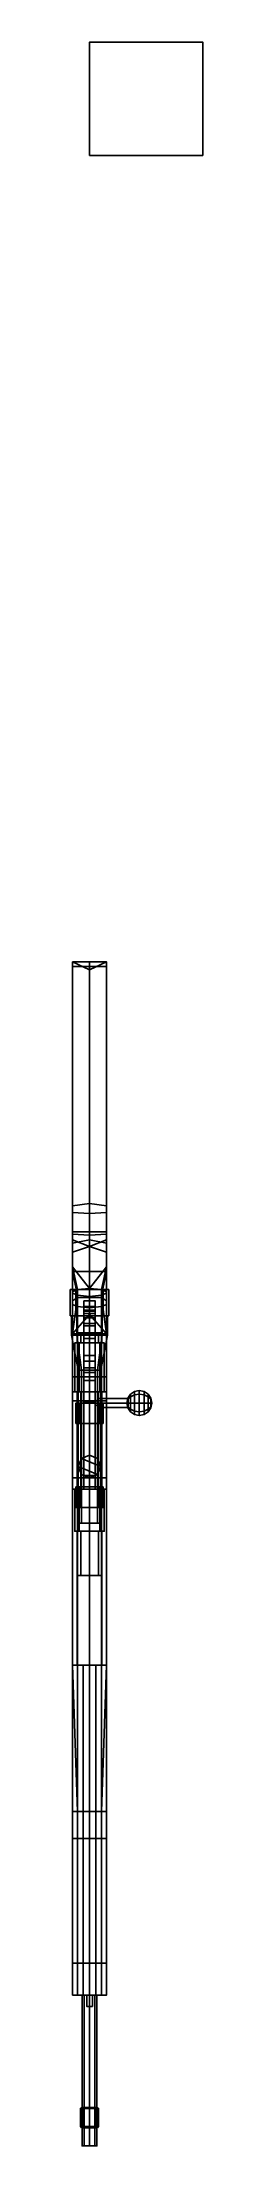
# Model space of a CAD drawing. Header units: millimetres. Extents: x -0.2 to 1, y -10.6 to 8.
import ezdxf

# ---------------------------------------------------------------- set-up
doc = ezdxf.new("R2010")
doc.units = ezdxf.units.MM
doc.layers.add('p2', color=3, linetype='Continuous')
doc.layers.add('scope', color=5, linetype='Continuous')

msp = doc.modelspace()

# ---------------------------------------------------------------- linework, layer by layer
for points in [[(1, 7.99, 4.84), (1, 7.99, 3.84), (0, 7.99, 3.84), (0, 7.99, 4.84)], [(1, 7.99, 3.84), (1, 6.99, 3.84), (0, 6.99, 3.84), (0, 7.99, 3.84)], [(0, 7.99, 3.84), (0, 6.99, 3.84), (0, 6.99, 4.84), (0, 7.99, 4.84)], [(0, 7.99, 4.84), (0, 6.99, 4.84), (1, 6.99, 4.84), (1, 7.99, 4.84)], [(1, 6.99, 4.84), (1, 6.99, 3.84), (1, 7.99, 3.84), (1, 7.99, 4.84)], [(0, 6.99, 4.84), (0, 6.99, 3.84), (1, 6.99, 3.84), (1, 6.99, 4.84)], [(-0.15, -0.16, -0.36), (-0.15, -0.12, -1.33), (-0.15, -2.27, -0.65), (-0.15, -2.33, -0.22)], [(0, -0.16, -0.31), (0, -0.12, -1.43), (-0.15, -0.12, -1.33), (-0.15, -0.16, -0.36)], [(0, -0.12, -1.43), (0, -0.19, -1.43), (0, -0.19, -1.43), (-0.15, -0.12, -1.33)], [(-0.15, -0.12, -1.33), (0, -0.19, -1.43), (0, -2.25, -0.75), (-0.15, -2.27, -0.65)], [(0, -0.16, -0.31), (-0.15, -0.16, -0.36), (-0.15, -2.33, -0.22), (0, -2.34, -0.16)], [(0.15, -0.16, -0.36), (0.15, -0.12, -1.33), (0, -0.12, -1.43), (0, -0.16, -0.31)], [(0.15, -0.12, -1.33), (0, -0.19, -1.43), (0, -0.19, -1.43), (0, -0.12, -1.43)], [(0, -0.19, -1.43), (0.15, -0.12, -1.33), (0.15, -2.27, -0.65), (0, -2.25, -0.75)], [(0.15, -0.16, -0.36), (0, -0.16, -0.31), (0, -2.34, -0.16), (0.15, -2.33, -0.22)], [(0.15, -0.12, -1.33), (0.15, -0.16, -0.36), (0.15, -2.33, -0.22), (0.15, -2.27, -0.65)], [(-0.15, -2.27, -0.65), (0, -2.25, -0.75), (0, -2.53, -0.79), (-0.15, -2.52, -0.71)], [(-0.15, -2.33, -0.22), (-0.15, -2.27, -0.65), (-0.15, -2.52, -0.71), (-0.15, -2.57, -0.6)], [(-0.15, -2.33, -0.22), (-0.15, -2.57, -0.6), (-0.15, -2.68, -0.52), (-0.15, -2.5, -0.25)], [(0, -2.34, -0.16), (-0.15, -2.33, -0.22), (-0.15, -2.5, -0.25), (0, -2.5, -0.19)], [(0, -2.25, -0.75), (0.15, -2.27, -0.65), (0.15, -2.52, -0.71), (0, -2.53, -0.79)], [(0.15, -2.33, -0.22), (0, -2.34, -0.16), (0, -2.5, -0.19), (0.15, -2.5, -0.25)], [(0.15, -2.27, -0.65), (0.15, -2.33, -0.22), (0.15, -2.57, -0.6), (0.15, -2.52, -0.71)], [(0.15, -2.57, -0.6), (0.15, -2.33, -0.22), (0.15, -2.5, -0.25), (0.15, -2.68, -0.52)], [(-0.15, -2.5, -0.25), (-0.15, -2.68, -0.52), (-0.15, -2.85, -0.44), (-0.15, -2.6, -0.23)], [(0, -2.5, -0.19), (-0.15, -2.5, -0.25), (-0.15, -2.6, -0.23), (0, -2.57, -0.18)], [(-0.15, -2.57, -0.6), (-0.15, -2.52, -0.71), (0, -2.53, -0.79), (0, -2.63, -0.68)], [(0, -2.57, -0.18), (-0.15, -2.6, -0.23), (-0.15, -2.81, -0.17), (0, -3, -0.05)], [(0.15, -2.5, -0.25), (0, -2.5, -0.19), (0, -2.57, -0.18), (0.15, -2.6, -0.23)], [(0.15, -2.52, -0.71), (0.15, -2.57, -0.6), (0, -2.63, -0.68), (0, -2.53, -0.79)], [(0.15, -2.6, -0.23), (0, -2.57, -0.18), (0, -3, -0.05), (0.15, -2.81, -0.17)], [(0.15, -2.68, -0.52), (0.15, -2.5, -0.25), (0.15, -2.6, -0.23), (0.15, -2.85, -0.44)], [(-0.15, -2.6, -0.23), (-0.15, -2.85, -0.44), (-0.15, -2.85, -0.44), (-0.15, -2.81, -0.17)], [(-0.15, -2.68, -0.52), (0, -2.63, -0.68), (0, -2.85, -0.55), (-0.15, -2.85, -0.44)], [(0, -2.63, -0.68), (0.15, -2.68, -0.52), (0.15, -2.85, -0.44), (0, -2.85, -0.55)], [(0.15, -2.85, -0.44), (0.15, -2.6, -0.23), (0.15, -2.81, -0.17), (0.15, -2.85, -0.44)], [(-0.15, -2.81, -0.17), (-0.15, -2.81, -0.17), (-0.106, -3.01, -0.094), (0, -3, -0.05)], [(-0.15, -2.81, -0.17), (-0.15, -2.85, -0.44), (-0.15, -3.04, -0.28), (-0.15, -3.03, -0.2)], [(-0.15, -2.81, -0.17), (-0.15, -2.81, -0.17), (-0.15, -3.03, -0.2), (-0.106, -3.01, -0.094)], [(-0.15, -2.85, -0.44), (-0.15, -2.85, -0.44), (-0.106, -3.06, -0.386), (-0.15, -3.04, -0.28)], [(-0.15, -2.85, -0.44), (0, -2.85, -0.55), (0, -3.07, -0.43), (-0.106, -3.06, -0.386)], [(0.15, -2.81, -0.17), (0.15, -2.81, -0.17), (0, -3, -0.05), (0.106, -3.01, -0.094)], [(0, -2.85, -0.55), (0.15, -2.85, -0.44), (0.106, -3.06, -0.386), (0, -3.07, -0.43)], [(0.15, -2.81, -0.17), (0.15, -2.81, -0.17), (0.106, -3.01, -0.094), (0.15, -3.03, -0.2)], [(0.15, -2.85, -0.44), (0.15, -2.85, -0.44), (0.15, -3.04, -0.28), (0.106, -3.06, -0.386)], [(0.15, -2.85, -0.44), (0.15, -2.81, -0.17), (0.15, -3.03, -0.2), (0.15, -3.04, -0.28)], [(-0.106, -3.01, -0.094), (-0.15, -3.03, -0.2), (-0.15, -3.11, -0.17), (-0.106, -3.08, -0.064)], [(-0.15, -3.03, -0.2), (-0.15, -3.04, -0.28), (-0.15, -3.14, -0.28), (-0.15, -3.11, -0.17)], [(-0.15, -3.04, -0.28), (-0.106, -3.06, -0.386), (-0.106, -3.16, -0.386), (-0.15, -3.14, -0.28)], [(-0.106, -3.08, -0.064), (-0.15, -3.11, -0.17), (-0.15, -3.78, -0.21), (-0.15, -3.4, 0.13)], [(0, -3.08, -0.02), (-0.106, -3.08, -0.064), (-0.15, -3.4, 0.13), (0, -3.23, 0.06)], [(-0.15, -3.14, -0.28), (-0.15, -3.78, -0.21), (-0.15, -3.78, -0.21), (-0.15, -3.11, -0.17)], [(-0.15, -3.14, -0.28), (-0.106, -3.16, -0.386), (-0.106, -3.78, -0.316), (-0.15, -3.78, -0.21)], [(0, -3, -0.05), (-0.106, -3.01, -0.094), (-0.106, -3.08, -0.064), (0, -3.08, -0.02)], [(-0.106, -3.06, -0.386), (0, -3.07, -0.43), (0, -3.17, -0.43), (-0.106, -3.16, -0.386)], [(0.106, -3.01, -0.094), (0, -3, -0.05), (0, -3.08, -0.02), (0.106, -3.08, -0.064)], [(0, -3.07, -0.43), (0.106, -3.06, -0.386), (0.106, -3.16, -0.386), (0, -3.17, -0.43)], [(0.106, -3.08, -0.064), (0, -3.08, -0.02), (0, -3.23, 0.06), (0.15, -3.4, 0.13)], [(0.15, -3.03, -0.2), (0.106, -3.01, -0.094), (0.106, -3.08, -0.064), (0.15, -3.11, -0.17)], [(0.106, -3.06, -0.386), (0.15, -3.04, -0.28), (0.15, -3.14, -0.28), (0.106, -3.16, -0.386)], [(0.15, -3.11, -0.17), (0.106, -3.08, -0.064), (0.15, -3.4, 0.13), (0.15, -3.78, -0.21)], [(0.106, -3.16, -0.386), (0.15, -3.14, -0.28), (0.15, -3.78, -0.21), (0.106, -3.78, -0.316)], [(0.15, -3.04, -0.28), (0.15, -3.03, -0.2), (0.15, -3.11, -0.17), (0.15, -3.14, -0.28)], [(0.15, -3.14, -0.28), (0.15, -3.11, -0.17), (0.15, -3.78, -0.21)], [(0, -3.23, 0.06), (-0.15, -3.4, 0.13), (0.15, -3.4, 0.13)], [(-0.106, -3.16, -0.386), (0, -3.17, -0.43), (0, -3.78, -0.36), (-0.106, -3.78, -0.316)], [(0, -3.17, -0.43), (0.106, -3.16, -0.386), (0.106, -3.78, -0.316), (0, -3.78, -0.36)], [(-0.15, -3.4, 0.13), (-0.15, -3.78, -0.21), (-0.15, -3.99, 0.07), (-0.15, -3.91, 0.13)], [(0.15, -3.4, 0.13), (-0.15, -3.4, 0.13), (-0.15, -3.91, 0.13), (0.15, -3.91, 0.13)], [(0.15, -3.78, -0.21), (0.15, -3.4, 0.13), (0.15, -3.91, 0.13), (0.15, -3.99, 0.07)], [(-0.15, -3.78, -0.21), (-0.106, -3.78, -0.316), (-0.106, -4.77, -0.256), (-0.15, -4.77, -0.15)], [(-0.15, -3.99, 0.07), (-0.15, -3.78, -0.21), (-0.15, -4.77, -0.15), (-0.15, -4.67, 0.07)], [(-0.106, -3.78, -0.316), (0, -3.78, -0.36), (0, -4.77, -0.3), (-0.106, -4.77, -0.256)], [(0, -3.78, -0.36), (0.106, -3.78, -0.316), (0.106, -4.77, -0.256), (0, -4.77, -0.3)], [(0.106, -3.78, -0.316), (0.15, -3.78, -0.21), (0.15, -4.77, -0.15), (0.106, -4.77, -0.256)], [(0.15, -3.78, -0.21), (0.15, -3.99, 0.07), (0.15, -4.67, 0.07), (0.15, -4.77, -0.15)], [(0.15, -3.91, 0.13), (-0.15, -3.91, 0.13), (-0.15, -3.99, 0.07), (0.15, -3.99, 0.07)], [(0.15, -3.99, 0.07), (-0.15, -3.99, 0.07), (-0.15, -4.67, 0.07), (0.15, -4.67, 0.07)], [(0.08, -3.97, 0.12), (0.04, -4.01, 0.16), (0.34, -4.01, 0.16), (0.34, -3.97, 0.12)], [(0.04, -4.01, 0.16), (0.08, -4.05, 0.12), (0.34, -4.05, 0.12), (0.34, -4.01, 0.16)], [(0.08, -4.01, 0.08), (0.08, -3.97, 0.12), (0.34, -3.97, 0.12), (0.34, -4.01, 0.08)], [(0.08, -4.05, 0.12), (0.08, -4.01, 0.08), (0.34, -4.01, 0.08), (0.34, -4.05, 0.12)], [(0.338, -3.98, 0.09), (0.33, -4.01, 0.12), (0.33, -4.01, 0.12), (0.338, -3.968, 0.12)], [(0.338, -3.968, 0.12), (0.33, -4.01, 0.12), (0.33, -4.01, 0.12), (0.338, -3.98, 0.15)], [(0.338, -4.01, 0.078), (0.33, -4.01, 0.12), (0.33, -4.01, 0.12), (0.338, -3.98, 0.09)], [(0.338, -3.98, 0.15), (0.33, -4.01, 0.12), (0.33, -4.01, 0.12), (0.338, -4.01, 0.162)], [(0.338, -4.01, 0.162), (0.33, -4.01, 0.12), (0.33, -4.01, 0.12), (0.338, -4.04, 0.15)], [(0.338, -4.04, 0.15), (0.33, -4.01, 0.12), (0.33, -4.01, 0.12), (0.338, -4.052, 0.12)], [(0.338, -4.052, 0.12), (0.33, -4.01, 0.12), (0.33, -4.01, 0.12), (0.338, -4.04, 0.09)], [(0.338, -4.04, 0.09), (0.33, -4.01, 0.12), (0.33, -4.01, 0.12), (0.338, -4.01, 0.078)], [(0.362, -3.955, 0.065), (0.338, -3.98, 0.09), (0.338, -3.968, 0.12), (0.362, -3.932, 0.12)], [(0.362, -3.932, 0.12), (0.338, -3.968, 0.12), (0.338, -3.98, 0.15), (0.362, -3.955, 0.175)], [(0.362, -4.01, 0.042), (0.338, -4.01, 0.078), (0.338, -3.98, 0.09), (0.362, -3.955, 0.065)], [(0.362, -3.955, 0.175), (0.338, -3.98, 0.15), (0.338, -4.01, 0.162), (0.362, -4.01, 0.198)], [(0.362, -4.01, 0.198), (0.338, -4.01, 0.162), (0.338, -4.04, 0.15), (0.362, -4.065, 0.175)], [(0.362, -4.065, 0.065), (0.338, -4.04, 0.09), (0.338, -4.01, 0.078), (0.362, -4.01, 0.042)], [(0.362, -4.065, 0.175), (0.338, -4.04, 0.15), (0.338, -4.052, 0.12), (0.362, -4.088, 0.12)], [(0.362, -4.088, 0.12), (0.338, -4.052, 0.12), (0.338, -4.04, 0.09), (0.362, -4.065, 0.065)], [(0.398, -3.938, 0.048), (0.362, -3.955, 0.065), (0.362, -3.932, 0.12), (0.398, -3.908, 0.12)], [(0.398, -3.908, 0.12), (0.362, -3.932, 0.12), (0.362, -3.955, 0.175), (0.398, -3.938, 0.192)], [(0.398, -4.01, 0.018), (0.362, -4.01, 0.042), (0.362, -3.955, 0.065), (0.398, -3.938, 0.048)], [(0.398, -3.938, 0.192), (0.362, -3.955, 0.175), (0.362, -4.01, 0.198), (0.398, -4.01, 0.222)], [(0.398, -4.01, 0.222), (0.362, -4.01, 0.198), (0.362, -4.065, 0.175), (0.398, -4.082, 0.192)], [(0.398, -4.082, 0.048), (0.362, -4.065, 0.065), (0.362, -4.01, 0.042), (0.398, -4.01, 0.018)], [(0.398, -4.082, 0.192), (0.362, -4.065, 0.175), (0.362, -4.088, 0.12), (0.398, -4.112, 0.12)], [(0.398, -4.112, 0.12), (0.362, -4.088, 0.12), (0.362, -4.065, 0.065), (0.398, -4.082, 0.048)], [(0.44, -3.932, 0.042), (0.398, -3.938, 0.048), (0.398, -3.908, 0.12), (0.44, -3.9, 0.12)], [(0.44, -3.9, 0.12), (0.398, -3.908, 0.12), (0.398, -3.938, 0.192), (0.44, -3.932, 0.198)], [(0.44, -4.01, 0.01), (0.398, -4.01, 0.018), (0.398, -3.938, 0.048), (0.44, -3.932, 0.042)], [(0.44, -3.932, 0.198), (0.398, -3.938, 0.192), (0.398, -4.01, 0.222), (0.44, -4.01, 0.23)], [(0.44, -4.01, 0.23), (0.398, -4.01, 0.222), (0.398, -4.082, 0.192), (0.44, -4.088, 0.198)], [(0.44, -4.088, 0.042), (0.398, -4.082, 0.048), (0.398, -4.01, 0.018), (0.44, -4.01, 0.01)], [(0.482, -3.938, 0.048), (0.44, -3.932, 0.042), (0.44, -3.9, 0.12), (0.482, -3.908, 0.12)], [(0.482, -3.908, 0.12), (0.44, -3.9, 0.12), (0.44, -3.932, 0.198), (0.482, -3.938, 0.192)], [(0.482, -4.01, 0.018), (0.44, -4.01, 0.01), (0.44, -3.932, 0.042), (0.482, -3.938, 0.048)], [(0.482, -3.938, 0.192), (0.44, -3.932, 0.198), (0.44, -4.01, 0.23), (0.482, -4.01, 0.222)], [(0.482, -4.01, 0.222), (0.44, -4.01, 0.23), (0.44, -4.088, 0.198), (0.482, -4.082, 0.192)], [(0.482, -4.082, 0.048), (0.44, -4.088, 0.042), (0.44, -4.01, 0.01), (0.482, -4.01, 0.018)], [(0.518, -3.955, 0.065), (0.482, -3.938, 0.048), (0.482, -3.908, 0.12), (0.518, -3.932, 0.12)], [(0.518, -3.932, 0.12), (0.482, -3.908, 0.12), (0.482, -3.938, 0.192), (0.518, -3.955, 0.175)], [(0.518, -4.01, 0.042), (0.482, -4.01, 0.018), (0.482, -3.938, 0.048), (0.518, -3.955, 0.065)], [(0.518, -3.955, 0.175), (0.482, -3.938, 0.192), (0.482, -4.01, 0.222), (0.518, -4.01, 0.198)], [(0.518, -4.01, 0.198), (0.482, -4.01, 0.222), (0.482, -4.082, 0.192), (0.518, -4.065, 0.175)], [(0.518, -4.065, 0.065), (0.482, -4.082, 0.048), (0.482, -4.01, 0.018), (0.518, -4.01, 0.042)], [(0.518, -4.065, 0.175), (0.482, -4.082, 0.192), (0.482, -4.112, 0.12), (0.518, -4.088, 0.12)], [(0.518, -4.088, 0.12), (0.482, -4.112, 0.12), (0.482, -4.082, 0.048), (0.518, -4.065, 0.065)], [(0.542, -3.98, 0.09), (0.518, -3.955, 0.065), (0.518, -3.932, 0.12), (0.542, -3.968, 0.12)], [(0.542, -3.968, 0.12), (0.518, -3.932, 0.12), (0.518, -3.955, 0.175), (0.542, -3.98, 0.15)], [(0.542, -4.01, 0.078), (0.518, -4.01, 0.042), (0.518, -3.955, 0.065), (0.542, -3.98, 0.09)], [(0.542, -3.98, 0.15), (0.518, -3.955, 0.175), (0.518, -4.01, 0.198), (0.542, -4.01, 0.162)], [(0.542, -4.01, 0.162), (0.518, -4.01, 0.198), (0.518, -4.065, 0.175), (0.542, -4.04, 0.15)], [(0.542, -4.04, 0.09), (0.518, -4.065, 0.065), (0.518, -4.01, 0.042), (0.542, -4.01, 0.078)], [(0.542, -4.04, 0.15), (0.518, -4.065, 0.175), (0.518, -4.088, 0.12), (0.542, -4.052, 0.12)], [(0.542, -4.052, 0.12), (0.518, -4.088, 0.12), (0.518, -4.065, 0.065), (0.542, -4.04, 0.09)], [(0.55, -4.01, 0.12), (0.542, -3.98, 0.09), (0.542, -3.968, 0.12), (0.55, -4.01, 0.12)], [(0.55, -4.01, 0.12), (0.542, -3.968, 0.12), (0.542, -3.98, 0.15), (0.55, -4.01, 0.12)], [(0.55, -4.01, 0.12), (0.542, -4.01, 0.078), (0.542, -3.98, 0.09), (0.55, -4.01, 0.12)], [(0.55, -4.01, 0.12), (0.542, -3.98, 0.15), (0.542, -4.01, 0.162), (0.55, -4.01, 0.12)], [(0.55, -4.01, 0.12), (0.542, -4.01, 0.162), (0.542, -4.04, 0.15), (0.55, -4.01, 0.12)], [(0.55, -4.01, 0.12), (0.542, -4.04, 0.15), (0.542, -4.052, 0.12), (0.55, -4.01, 0.12)], [(0.55, -4.01, 0.12), (0.542, -4.052, 0.12), (0.542, -4.04, 0.09), (0.55, -4.01, 0.12)], [(0.55, -4.01, 0.12), (0.542, -4.04, 0.09), (0.542, -4.01, 0.078), (0.55, -4.01, 0.12)], [(0.44, -4.088, 0.198), (0.398, -4.082, 0.192), (0.398, -4.112, 0.12), (0.44, -4.12, 0.12)], [(0.44, -4.12, 0.12), (0.398, -4.112, 0.12), (0.398, -4.082, 0.048), (0.44, -4.088, 0.042)], [(0.482, -4.082, 0.192), (0.44, -4.088, 0.198), (0.44, -4.12, 0.12), (0.482, -4.112, 0.12)], [(0.482, -4.112, 0.12), (0.44, -4.12, 0.12), (0.44, -4.088, 0.042), (0.482, -4.082, 0.048)], [(-0.15, -4.67, 0.07), (-0.15, -4.77, -0.15), (-0.15, -4.77, 0.106)], [(0.15, -4.67, 0.07), (-0.15, -4.67, 0.07), (-0.15, -4.77, 0.106), (0.15, -4.77, 0.106)], [(-0.15, -4.77, 0.106), (-0.15, -4.77, -0.15), (-0.15, -6.32, -0.15), (-0.15, -6.32, 0.106)], [(-0.15, -4.77, -0.15), (-0.106, -4.77, -0.256), (-0.106, -6.32, -0.256), (-0.15, -6.32, -0.15)], [(0.15, -4.77, 0.106), (-0.15, -4.77, 0.106), (-0.15, -6.32, 0.106), (0.15, -6.32, 0.106)], [(-0.106, -4.77, -0.256), (0, -4.77, -0.3), (0, -6.32, -0.3), (-0.106, -6.32, -0.256)], [(0, -4.77, -0.3), (0.106, -4.77, -0.256), (0.106, -6.32, -0.256), (0, -6.32, -0.3)], [(0.106, -4.77, -0.256), (0.15, -4.77, -0.15), (0.15, -6.32, -0.15), (0.106, -6.32, -0.256)], [(0.15, -4.77, -0.15), (0.15, -4.67, 0.07), (0.15, -4.77, 0.106), (0.15, -4.77, -0.15)], [(0.15, -4.77, -0.15), (0.15, -4.77, 0.106), (0.15, -6.32, 0.106), (0.15, -6.32, -0.15)], [(-0.15, -6.32, 0.106), (-0.15, -6.32, -0.15), (-0.15, -7.61, -0.11), (-0.106, -7.61, 0.066)], [(-0.15, -6.32, -0.15), (-0.106, -6.32, -0.256), (-0.106, -7.61, -0.216), (-0.15, -7.61, -0.11)], [(-0.057, -6.32, 0.177), (-0.15, -6.32, 0.106), (-0.106, -7.61, 0.066), (-0.057, -7.61, 0.137)], [(-0.11, -6.32, 0.106), (-0.15, -6.32, 0.106), (-0.11, -6.32, 0.136)], [(-0.106, -6.32, -0.256), (0, -6.32, -0.3), (0, -7.61, -0.26), (-0.106, -7.61, -0.216)], [(0, -6.32, 0.2), (-0.057, -6.32, 0.177), (-0.057, -7.61, 0.137), (0, -7.61, 0.16)], [(0, -6.32, -0.3), (0.106, -6.32, -0.256), (0.106, -7.61, -0.216), (0, -7.61, -0.26)], [(0.057, -6.32, 0.177), (0, -6.32, 0.2), (0, -7.61, 0.16), (0.057, -7.61, 0.137)], [(0.15, -6.32, 0.106), (0.057, -6.32, 0.177), (0.057, -7.61, 0.137), (0.106, -7.61, 0.066)], [(0.15, -6.32, -0.15), (0.15, -6.32, 0.106), (0.106, -7.61, 0.066), (0.15, -7.61, -0.11)], [(0.106, -6.32, -0.256), (0.15, -6.32, -0.15), (0.15, -7.61, -0.11), (0.106, -7.61, -0.216)], [(0.15, -6.32, 0.106), (0.11, -6.32, 0.106), (0.11, -6.32, 0.136)], [(-0.106, -7.61, 0.026), (-0.15, -7.61, -0.11), (-0.15, -7.85, -0.08), (-0.106, -7.85, 0.026)], [(-0.15, -7.61, -0.11), (-0.106, -7.61, -0.186), (-0.106, -7.85, -0.186), (-0.15, -7.85, -0.08)], [(-0.106, -7.61, 0.066), (-0.15, -7.61, -0.11), (-0.15, -7.61, -0.11), (-0.106, -7.61, 0.026)], [(-0.15, -7.61, -0.11), (-0.106, -7.61, -0.216), (-0.106, -7.61, -0.186), (-0.15, -7.61, -0.11)], [(-0.106, -7.61, -0.186), (0, -7.61, -0.23), (0, -7.85, -0.23), (-0.106, -7.85, -0.186)], [(-0.057, -7.61, 0.097), (-0.106, -7.61, 0.026), (-0.106, -7.85, 0.026), (-0.057, -7.85, 0.097)], [(-0.057, -7.61, 0.137), (-0.106, -7.61, 0.066), (-0.106, -7.61, 0.026), (-0.057, -7.61, 0.097)], [(-0.106, -7.61, -0.216), (0, -7.61, -0.26), (0, -7.61, -0.23), (-0.106, -7.61, -0.186)], [(0, -7.61, 0.12), (-0.057, -7.61, 0.097), (-0.057, -7.85, 0.097), (0, -7.85, 0.12)], [(0, -7.61, 0.16), (-0.057, -7.61, 0.137), (-0.057, -7.61, 0.097), (0, -7.61, 0.12)], [(0, -7.61, -0.23), (0.106, -7.61, -0.186), (0.106, -7.85, -0.186), (0, -7.85, -0.23)], [(0.057, -7.61, 0.097), (0, -7.61, 0.12), (0, -7.85, 0.12), (0.057, -7.85, 0.097)], [(0.057, -7.61, 0.137), (0, -7.61, 0.16), (0, -7.61, 0.12), (0.057, -7.61, 0.097)], [(0, -7.61, -0.26), (0.106, -7.61, -0.216), (0.106, -7.61, -0.186), (0, -7.61, -0.23)], [(0.106, -7.61, 0.026), (0.057, -7.61, 0.097), (0.057, -7.85, 0.097), (0.106, -7.85, 0.026)], [(0.106, -7.61, 0.066), (0.057, -7.61, 0.137), (0.057, -7.61, 0.097), (0.106, -7.61, 0.026)], [(0.15, -7.61, -0.11), (0.106, -7.61, 0.026), (0.106, -7.85, 0.026), (0.15, -7.85, -0.08)], [(0.106, -7.61, -0.186), (0.15, -7.61, -0.11), (0.15, -7.85, -0.08), (0.106, -7.85, -0.186)], [(0.15, -7.61, -0.11), (0.106, -7.61, 0.066), (0.106, -7.61, 0.026), (0.15, -7.61, -0.11)], [(0.106, -7.61, -0.216), (0.15, -7.61, -0.11), (0.15, -7.61, -0.11), (0.106, -7.61, -0.186)], [(-0.106, -7.85, 0.026), (-0.15, -7.85, -0.08), (-0.15, -8.95, -0.08), (-0.106, -8.95, 0.026)], [(-0.15, -7.85, -0.08), (-0.106, -7.85, -0.186), (-0.106, -8.95, -0.186), (-0.15, -8.95, -0.08)], [(-0.106, -7.85, -0.186), (0, -7.85, -0.23), (0, -8.95, -0.23), (-0.106, -8.95, -0.186)], [(-0.057, -7.85, 0.097), (-0.106, -7.85, 0.026), (-0.106, -8.95, 0.026), (-0.057, -8.95, 0.097)], [(0, -7.85, 0.12), (-0.057, -7.85, 0.097), (-0.057, -8.95, 0.097), (0, -8.95, 0.12)], [(0, -7.85, -0.23), (0.106, -7.85, -0.186), (0.106, -8.95, -0.186), (0, -8.95, -0.23)], [(0.057, -7.85, 0.097), (0, -7.85, 0.12), (0, -8.95, 0.12), (0.057, -8.95, 0.097)], [(0.106, -7.85, 0.026), (0.057, -7.85, 0.097), (0.057, -8.95, 0.097), (0.106, -8.95, 0.026)], [(0.15, -7.85, -0.08), (0.106, -7.85, 0.026), (0.106, -8.95, 0.026), (0.15, -8.95, -0.08)], [(0.106, -7.85, -0.186), (0.15, -7.85, -0.08), (0.15, -8.95, -0.08), (0.106, -8.95, -0.186)], [(-0.106, -8.95, 0.026), (-0.15, -8.95, -0.08), (-0.15, -9.23, -0.08), (-0.106, -9.23, 0.026)], [(-0.15, -8.95, -0.08), (-0.106, -8.95, -0.186), (-0.106, -9.23, -0.186), (-0.15, -9.23, -0.08)], [(-0.057, -8.95, 0.097), (-0.106, -8.95, 0.026), (-0.106, -9.23, 0.026), (-0.057, -9.23, 0.097)], [(-0.106, -8.95, -0.186), (0, -8.95, -0.23), (0, -9.23, -0.23), (-0.106, -9.23, -0.186)], [(0, -8.95, 0.12), (-0.057, -8.95, 0.097), (-0.057, -9.23, 0.097), (0, -9.23, 0.12)], [(0.057, -8.95, 0.097), (0, -8.95, 0.12), (0, -9.23, 0.12), (0.057, -9.23, 0.097)], [(0, -8.95, -0.23), (0.106, -8.95, -0.186), (0.106, -9.23, -0.186), (0, -9.23, -0.23)], [(0.106, -8.95, 0.026), (0.057, -8.95, 0.097), (0.057, -9.23, 0.097), (0.106, -9.23, 0.026)], [(0.15, -8.95, -0.08), (0.106, -8.95, 0.026), (0.106, -9.23, 0.026), (0.15, -9.23, -0.08)], [(0.106, -8.95, -0.186), (0.15, -8.95, -0.08), (0.15, -9.23, -0.08), (0.106, -9.23, -0.186)], [(-0.106, -9.23, 0.026), (-0.15, -9.23, -0.08), (-0.065, -9.23), (-0.046, -9.23, 0.046)], [(-0.15, -9.23, -0.08), (-0.106, -9.23, -0.186), (-0.046, -9.23, -0.046), (-0.065, -9.23)], [(-0.057, -9.23, 0.097), (-0.106, -9.23, 0.026), (-0.046, -9.23, 0.046)], [(-0.106, -9.23, -0.186), (0, -9.23, -0.23), (0, -9.23, -0.065), (-0.046, -9.23, -0.046)], [(-0.046, -9.23, 0.046), (-0.065, -9.23), (-0.065, -10.56), (-0.046, -10.56, 0.046)], [(-0.065, -9.23), (-0.046, -9.23, -0.046), (-0.046, -10.56, -0.046), (-0.065, -10.56)], [(0, -9.23, 0.12), (-0.057, -9.23, 0.097), (-0.046, -9.23, 0.046), (0, -9.23, 0.065)], [(0, -9.23, 0.065), (-0.046, -9.23, 0.046), (-0.046, -10.56, 0.046), (0, -10.56, 0.065)], [(-0.046, -9.23, -0.046), (0, -9.23, -0.065), (0, -10.56, -0.065), (-0.046, -10.56, -0.046)], [(0, -9.23, -0.165), (-0.025, -9.23, -0.19), (-0.025, -9.33, -0.19), (0, -9.33, -0.165)], [(-0.025, -9.23, -0.19), (0, -9.23, -0.215), (0, -9.33, -0.215), (-0.025, -9.33, -0.19)], [(0.046, -9.23, 0.046), (0, -9.23, 0.065), (0, -10.56, 0.065), (0.046, -10.56, 0.046)], [(0, -9.23, -0.065), (0.046, -9.23, -0.046), (0.046, -10.56, -0.046), (0, -10.56, -0.065)], [(0.057, -9.23, 0.097), (0, -9.23, 0.12), (0, -9.23, 0.065), (0.046, -9.23, 0.046)], [(0, -9.23, -0.23), (0.106, -9.23, -0.186), (0.046, -9.23, -0.046), (0, -9.23, -0.065)], [(0.025, -9.23, -0.19), (0, -9.23, -0.165), (0, -9.33, -0.165), (0.025, -9.33, -0.19)], [(0, -9.23, -0.215), (0.025, -9.23, -0.19), (0.025, -9.33, -0.19), (0, -9.33, -0.215)], [(0.065, -9.23), (0.046, -9.23, 0.046), (0.046, -10.56, 0.046), (0.065, -10.56)], [(0.046, -9.23, -0.046), (0.065, -9.23), (0.065, -10.56), (0.046, -10.56, -0.046)], [(0.106, -9.23, 0.026), (0.057, -9.23, 0.097), (0.046, -9.23, 0.046)], [(0.15, -9.23, -0.08), (0.106, -9.23, 0.026), (0.046, -9.23, 0.046), (0.065, -9.23)], [(0.106, -9.23, -0.186), (0.15, -9.23, -0.08), (0.065, -9.23), (0.046, -9.23, -0.046)], [(0, -9.33, -0.165), (-0.025, -9.33, -0.19), (0, -9.33, -0.215), (0.025, -9.33, -0.19)], [(-0.057, -10.23, 0.113), (-0.08, -10.23, 0.17), (-0.07, -10.22, 0.17), (-0.049, -10.22, 0.121)], [(-0.08, -10.23, 0.17), (-0.057, -10.23, 0.227), (-0.049, -10.22, 0.219), (-0.07, -10.22, 0.17)], [(-0.057, -10.23, 0.227), (-0.08, -10.23, 0.17), (-0.08, -10.39, 0.17), (-0.057, -10.39, 0.227)], [(-0.08, -10.23, 0.17), (-0.057, -10.23, 0.113), (-0.057, -10.39, 0.113), (-0.08, -10.39, 0.17)], [(0, -10.23, 0.09), (-0.057, -10.23, 0.113), (-0.049, -10.22, 0.121), (0, -10.22, 0.1)], [(-0.057, -10.23, 0.227), (0, -10.23, 0.25), (0, -10.22, 0.24), (-0.049, -10.22, 0.219)], [(0, -10.23, 0.25), (-0.057, -10.23, 0.227), (-0.057, -10.39, 0.227), (0, -10.39, 0.25)], [(-0.057, -10.23, 0.113), (0, -10.23, 0.09), (0, -10.39, 0.09), (-0.057, -10.39, 0.113)], [(0.057, -10.23, 0.113), (0, -10.23, 0.09), (0, -10.22, 0.1), (0.049, -10.22, 0.121)], [(0, -10.23, 0.25), (0.057, -10.23, 0.227), (0.049, -10.22, 0.219), (0, -10.22, 0.24)], [(0.057, -10.23, 0.227), (0, -10.23, 0.25), (0, -10.39, 0.25), (0.057, -10.39, 0.227)], [(0, -10.23, 0.09), (0.057, -10.23, 0.113), (0.057, -10.39, 0.113), (0, -10.39, 0.09)], [(0.08, -10.23, 0.17), (0.057, -10.23, 0.113), (0.049, -10.22, 0.121), (0.07, -10.22, 0.17)], [(0.057, -10.23, 0.227), (0.08, -10.23, 0.17), (0.07, -10.22, 0.17), (0.049, -10.22, 0.219)], [(0.08, -10.23, 0.17), (0.057, -10.23, 0.227), (0.057, -10.39, 0.227), (0.08, -10.39, 0.17)], [(0.057, -10.23, 0.113), (0.08, -10.23, 0.17), (0.08, -10.39, 0.17), (0.057, -10.39, 0.113)], [(-0.057, -10.39, 0.227), (-0.08, -10.39, 0.17), (-0.07, -10.4, 0.17), (-0.049, -10.4, 0.219)], [(-0.08, -10.39, 0.17), (-0.057, -10.39, 0.113), (-0.049, -10.4, 0.121), (-0.07, -10.4, 0.17)], [(0, -10.56, 0.065), (-0.046, -10.56, 0.046), (-0.065, -10.56), (0.046, -10.56, 0.046)], [(0.046, -10.56, 0.046), (-0.065, -10.56), (-0.046, -10.56, -0.046), (0.065, -10.56)], [(0, -10.39, 0.25), (-0.057, -10.39, 0.227), (-0.049, -10.4, 0.219), (0, -10.4, 0.24)], [(-0.057, -10.39, 0.113), (0, -10.39, 0.09), (0, -10.4, 0.1), (-0.049, -10.4, 0.121)], [(0.065, -10.56), (-0.046, -10.56, -0.046), (0, -10.56, -0.065), (0.046, -10.56, -0.046)], [(0.057, -10.39, 0.227), (0, -10.39, 0.25), (0, -10.4, 0.24), (0.049, -10.4, 0.219)], [(0, -10.39, 0.09), (0.057, -10.39, 0.113), (0.049, -10.4, 0.121), (0, -10.4, 0.1)], [(0.08, -10.39, 0.17), (0.057, -10.39, 0.227), (0.049, -10.4, 0.219), (0.07, -10.4, 0.17)], [(0.057, -10.39, 0.113), (0.08, -10.39, 0.17), (0.07, -10.4, 0.17), (0.049, -10.4, 0.121)]]:
    msp.add_3dface(points)
at = {"layer": 'p2'}
for points in [[(-0.05, -3.19, -0.39), (-0.05, -3.11, -0.39), (-0.05, -3.16, -0.55), (-0.05, -3.19, -0.55)], [(-0.05, -3.16, -0.55), (-0.05, -3.11, -0.39), (0.05, -3.11, -0.39), (0.05, -3.16, -0.55)], [(0.05, -3.16, -0.55), (0.05, -3.11, -0.39), (0.05, -3.19, -0.39), (0.05, -3.19, -0.55)], [(-0.05, -3.19, -0.61), (-0.05, -3.16, -0.61), (-0.05, -3.2, -0.66), (-0.05, -3.22, -0.64)], [(-0.05, -3.2, -0.66), (-0.05, -3.16, -0.61), (0.05, -3.16, -0.61), (0.05, -3.2, -0.66)], [(-0.05, -3.16, -0.61), (-0.05, -3.16, -0.55), (0.05, -3.16, -0.55), (0.05, -3.16, -0.61)], [(-0.05, -3.19, -0.55), (-0.05, -3.16, -0.55), (-0.05, -3.16, -0.61), (-0.05, -3.19, -0.61)], [(0.05, -3.22, -0.64), (0.05, -3.19, -0.61), (-0.05, -3.19, -0.61), (-0.05, -3.22, -0.64)], [(0.05, -3.19, -0.61), (0.05, -3.19, -0.55), (-0.05, -3.19, -0.55), (-0.05, -3.19, -0.61)], [(-0.05, -3.32, -0.37), (-0.05, -3.19, -0.39), (-0.05, -3.19, -0.55), (-0.05, -3.26, -0.48)], [(-0.05, -3.26, -0.48), (-0.05, -3.19, -0.55), (0.05, -3.19, -0.55), (0.05, -3.26, -0.48)], [(-0.05, -3.31, -0.74), (-0.05, -3.2, -0.66), (0.05, -3.2, -0.66), (0.05, -3.31, -0.74)], [(-0.05, -3.22, -0.64), (-0.05, -3.2, -0.66), (-0.05, -3.31, -0.74), (-0.05, -3.33, -0.7)], [(0.05, -3.33, -0.7), (0.05, -3.22, -0.64), (-0.05, -3.22, -0.64), (-0.05, -3.33, -0.7)], [(-0.05, -3.78, -0.32), (-0.05, -3.32, -0.37), (-0.05, -3.26, -0.48), (-0.05, -3.59, -0.4)], [(-0.05, -3.59, -0.4), (-0.05, -3.26, -0.48), (0.05, -3.26, -0.48), (0.05, -3.59, -0.4)], [(-0.05, -3.44, -0.74), (-0.05, -3.31, -0.74), (0.05, -3.31, -0.74), (0.05, -3.44, -0.74)], [(-0.05, -3.33, -0.7), (-0.05, -3.31, -0.74), (-0.05, -3.44, -0.74), (-0.05, -3.44, -0.7)], [(0.05, -3.44, -0.7), (0.05, -3.33, -0.7), (-0.05, -3.33, -0.7), (-0.05, -3.44, -0.7)], [(0.05, -3.2, -0.66), (0.05, -3.16, -0.61), (0.05, -3.19, -0.61), (0.05, -3.22, -0.64)], [(0.05, -3.16, -0.61), (0.05, -3.16, -0.55), (0.05, -3.19, -0.55), (0.05, -3.19, -0.61)], [(0.05, -3.19, -0.55), (0.05, -3.19, -0.39), (0.05, -3.32, -0.37), (0.05, -3.26, -0.48)], [(0.05, -3.31, -0.74), (0.05, -3.2, -0.66), (0.05, -3.22, -0.64), (0.05, -3.33, -0.7)], [(0.05, -3.26, -0.48), (0.05, -3.32, -0.37), (0.05, -3.78, -0.32), (0.05, -3.59, -0.4)], [(0.05, -3.44, -0.74), (0.05, -3.31, -0.74), (0.05, -3.33, -0.7), (0.05, -3.44, -0.7)], [(-0.092, -3.48, 0.162), (-0.13, -3.48, 0.07), (-0.13, -3.91, 0.07), (-0.092, -3.91, 0.162)], [(-0.078, -3.48, 0.148), (-0.11, -3.48, 0.07), (-0.13, -3.48, 0.07), (-0.092, -3.48, 0.162)], [(-0.078, -3.39, 0.148), (-0.11, -3.39, 0.07), (-0.11, -3.48, 0.07), (-0.078, -3.48, 0.148)], [(0.078, -3.39, 0.148), (0.11, -3.39, 0.07), (-0.11, -3.39, 0.07), (-0.078, -3.39, 0.148)], [(0, -3.48, 0.2), (-0.092, -3.48, 0.162), (-0.092, -3.91, 0.162), (0, -3.91, 0.2)], [(0, -3.48, 0.18), (-0.078, -3.48, 0.148), (-0.092, -3.48, 0.162), (0, -3.48, 0.2)], [(0, -3.39, 0.18), (-0.078, -3.39, 0.148), (-0.078, -3.48, 0.148), (0, -3.48, 0.18)], [(0, -3.39, 0.18), (0.078, -3.39, 0.148), (-0.078, -3.39, 0.148), (0, -3.39, 0.18)], [(0.05, -3.59, -0.66), (0.05, -3.44, -0.7), (-0.05, -3.44, -0.7), (-0.05, -3.59, -0.66)], [(-0.05, -3.44, -0.7), (-0.05, -3.44, -0.74), (-0.05, -3.59, -0.7), (-0.05, -3.59, -0.66)], [(-0.05, -3.59, -0.7), (-0.05, -3.44, -0.74), (0.05, -3.44, -0.74), (0.05, -3.59, -0.7)], [(0.078, -3.39, 0.148), (0, -3.39, 0.18), (0, -3.48, 0.18), (0.078, -3.48, 0.148)], [(0.092, -3.48, 0.162), (0, -3.48, 0.2), (0, -3.91, 0.2), (0.092, -3.91, 0.162)], [(0.078, -3.48, 0.148), (0, -3.48, 0.18), (0, -3.48, 0.2), (0.092, -3.48, 0.162)], [(0.05, -3.59, -0.7), (0.05, -3.44, -0.74), (0.05, -3.44, -0.7), (0.05, -3.59, -0.66)], [(0.11, -3.39, 0.07), (0.078, -3.39, 0.148), (0.078, -3.48, 0.148), (0.11, -3.48, 0.07)], [(0.11, -3.48, 0.07), (0.078, -3.48, 0.148), (0.092, -3.48, 0.162), (0.13, -3.48, 0.07)], [(0.13, -3.48, 0.07), (0.092, -3.48, 0.162), (0.092, -3.91, 0.162), (0.13, -3.91, 0.07)], [(-0.05, -3.59, -0.66), (-0.05, -3.59, -0.7), (-0.05, -3.74, -0.6), (-0.05, -3.64, -0.6)], [(-0.05, -3.74, -0.6), (-0.05, -3.59, -0.7), (0.05, -3.59, -0.7), (0.05, -3.74, -0.6)], [(0.05, -3.64, -0.6), (0.05, -3.59, -0.66), (-0.05, -3.59, -0.66), (-0.05, -3.64, -0.6)], [(-0.05, -3.59, -0.4), (-0.05, -3.7, -0.49), (-0.05, -3.78, -0.32)], [(0.05, -3.59, -0.4), (0.05, -3.7, -0.49), (-0.05, -3.7, -0.49), (-0.05, -3.59, -0.4)], [(-0.05, -3.64, -0.6), (-0.05, -3.81, -0.6), (-0.05, -3.7, -0.49)], [(0.05, -3.7, -0.49), (0.05, -3.64, -0.6), (-0.05, -3.64, -0.6), (-0.05, -3.7, -0.49)], [(-0.05, -3.7, -0.49), (-0.05, -3.81, -0.6), (-0.05, -3.78, -0.32)], [(0.05, -3.74, -0.6), (0.05, -3.59, -0.7), (0.05, -3.59, -0.66), (0.05, -3.64, -0.6)], [(0.05, -3.78, -0.32), (0.05, -3.7, -0.49), (0.05, -3.59, -0.4), (0.05, -3.78, -0.32)], [(0.05, -3.7, -0.49), (0.05, -3.81, -0.6), (0.05, -3.64, -0.6), (0.05, -3.7, -0.49)], [(0.05, -3.78, -0.32), (0.05, -3.81, -0.6), (0.05, -3.7, -0.49), (0.05, -3.78, -0.32)], [(0.05, -3.74, -0.6), (0.05, -3.81, -0.6), (-0.05, -3.81, -0.6), (-0.05, -3.74, -0.6)], [(-0.05, -3.81, -0.6), (-0.05, -4, -0.64), (-0.05, -4.1, -0.3), (-0.05, -3.78, -0.32)], [(0.05, -3.81, -0.6), (0.05, -4, -0.64), (-0.05, -4, -0.64), (-0.05, -3.81, -0.6)], [(0.05, -4.1, -0.3), (0.05, -4, -0.64), (0.05, -3.81, -0.6), (0.05, -3.78, -0.32)], [(-0.11, -3.91, 0.07), (-0.078, -3.91, 0.148), (-0.092, -3.91, 0.162), (-0.13, -3.91, 0.07)], [(-0.078, -3.91, 0.148), (-0.11, -3.91, 0.07), (-0.11, -4.77, 0.07), (-0.078, -4.77, 0.148)], [(-0.078, -3.91, 0.148), (0, -3.91, 0.18), (0, -3.91, 0.2), (-0.092, -3.91, 0.162)], [(0, -3.91, 0.18), (-0.078, -3.91, 0.148), (-0.078, -4.77, 0.148), (0, -4.77, 0.18)], [(-0.05, -4, -0.64), (-0.05, -4.65, -0.58), (-0.05, -4.77, -0.26), (-0.05, -4.1, -0.3)], [(0.05, -4, -0.64), (0.05, -4.65, -0.58), (-0.05, -4.65, -0.58), (-0.05, -4, -0.64)], [(0.078, -3.91, 0.148), (0, -3.91, 0.18), (0, -4.77, 0.18), (0.078, -4.77, 0.148)], [(0, -3.91, 0.18), (0.078, -3.91, 0.148), (0.092, -3.91, 0.162), (0, -3.91, 0.2)], [(0.05, -4.77, -0.26), (0.05, -4.65, -0.58), (0.05, -4, -0.64), (0.05, -4.1, -0.3)], [(0.11, -3.91, 0.07), (0.078, -3.91, 0.148), (0.078, -4.77, 0.148), (0.11, -4.77, 0.07)], [(0.078, -3.91, 0.148), (0.11, -3.91, 0.07), (0.13, -3.91, 0.07), (0.092, -3.91, 0.162)], [(-0.092, -4.77, 0.162), (-0.13, -4.77, 0.07), (-0.13, -5.14, 0.07), (-0.092, -5.14, 0.162)], [(-0.078, -4.77, 0.148), (-0.11, -4.77, 0.07), (-0.13, -4.77, 0.07), (-0.092, -4.77, 0.162)], [(0, -4.77, 0.2), (-0.092, -4.77, 0.162), (-0.092, -5.14, 0.162), (0, -5.14, 0.2)], [(0, -4.77, 0.18), (-0.078, -4.77, 0.148), (-0.092, -4.77, 0.162), (0, -4.77, 0.2)], [(-0.05, -4.77, -0.26), (-0.05, -4.65, -0.58), (0.05, -4.65, -0.58), (0.05, -4.77, -0.26)], [(0.092, -4.77, 0.162), (0, -4.77, 0.2), (0, -5.14, 0.2), (0.092, -5.14, 0.162)], [(0.078, -4.77, 0.148), (0, -4.77, 0.18), (0, -4.77, 0.2), (0.092, -4.77, 0.162)], [(0.11, -4.77, 0.07), (0.078, -4.77, 0.148), (0.092, -4.77, 0.162), (0.13, -4.77, 0.07)], [(0.13, -4.77, 0.07), (0.092, -4.77, 0.162), (0.092, -5.14, 0.162), (0.13, -5.14, 0.07)], [(-0.11, -5.14, 0.07), (-0.078, -5.14, 0.148), (-0.092, -5.14, 0.162), (-0.13, -5.14, 0.07)], [(-0.078, -5.14, 0.148), (-0.11, -5.14, 0.07), (-0.11, -5.53, 0.07), (-0.078, -5.53, 0.148)], [(-0.078, -5.14, 0.148), (0, -5.14, 0.18), (0, -5.14, 0.2), (-0.092, -5.14, 0.162)], [(0, -5.14, 0.18), (-0.078, -5.14, 0.148), (-0.078, -5.53, 0.148), (0, -5.53, 0.18)], [(0.078, -5.14, 0.148), (0, -5.14, 0.18), (0, -5.53, 0.18), (0.078, -5.53, 0.148)], [(0, -5.14, 0.18), (0.078, -5.14, 0.148), (0.092, -5.14, 0.162), (0, -5.14, 0.2)], [(0.11, -5.14, 0.07), (0.078, -5.14, 0.148), (0.078, -5.53, 0.148), (0.11, -5.53, 0.07)], [(0.078, -5.14, 0.148), (0.11, -5.14, 0.07), (0.13, -5.14, 0.07), (0.092, -5.14, 0.162)], [(-0.11, -5.53, 0.106), (-0.11, -6.32, 0.106), (-0.11, -6.32, 0.22), (-0.11, -5.53, 0.22)], [(-0.11, -5.53, 0.22), (-0.11, -6.32, 0.22), (0.11, -6.32, 0.22), (0.11, -5.53, 0.22)], [(0.11, -5.53, 0.22), (0, -5.53, 0.18), (-0.11, -5.53, 0.22), (0.11, -5.53, 0.22)], [(0, -5.53, 0.18), (-0.078, -5.53, 0.148), (-0.11, -5.53, 0.22), (0, -5.53, 0.18)], [(-0.078, -5.53, 0.148), (-0.11, -5.53, 0.106), (-0.11, -5.53, 0.22), (-0.078, -5.53, 0.148)], [(-0.078, -5.53, 0.148), (-0.11, -5.53, 0.07), (-0.11, -5.53, 0.106), (-0.078, -5.53, 0.148)], [(0.11, -5.53, 0.22), (0.078, -5.53, 0.148), (0, -5.53, 0.18), (0.11, -5.53, 0.22)], [(0.11, -5.53, 0.22), (0.11, -5.53, 0.106), (0.078, -5.53, 0.148), (0.11, -5.53, 0.22)], [(0.078, -5.53, 0.148), (0.11, -5.53, 0.106), (0.11, -5.53, 0.07), (0.078, -5.53, 0.148)], [(0.11, -6.32, 0.22), (0.11, -6.32, 0.106), (0.11, -5.53, 0.106), (0.11, -5.53, 0.22)], [(-0.11, -6.32, 0.22), (0, -6.32, 0.2), (0, -6.32, 0.2), (0.11, -6.32, 0.22)], [(-0.11, -6.32, 0.22), (-0.057, -6.32, 0.177), (-0.057, -6.32, 0.177), (0, -6.32, 0.2)], [(-0.11, -6.32, 0.22), (-0.11, -6.32, 0.136), (-0.11, -6.32, 0.136), (-0.057, -6.32, 0.177)], [(0, -6.32, 0.2), (0.057, -6.32, 0.177), (0.057, -6.32, 0.177), (0.11, -6.32, 0.22)], [(0.057, -6.32, 0.177), (0.11, -6.32, 0.136), (0.11, -6.32, 0.136), (0.11, -6.32, 0.22)]]:
    msp.add_3dface(points, dxfattribs=at)
at = {"layer": 'scope'}
for points in [[(-0.12, -3.01, 0.69), (-0.17, -3.01, 0.57), (-0.17, -3.24, 0.57), (-0.12, -3.24, 0.69)], [(-0.17, -3.01, 0.57), (-0.12, -3.01, 0.45), (-0.12, -3.24, 0.45), (-0.17, -3.24, 0.57)], [(0.12, -3.01, 0.69), (-0.17, -3.01, 0.57), (-0.12, -3.01, 0.69), (0, -3.01, 0.74)], [(0.17, -3.01, 0.57), (-0.12, -3.01, 0.45), (-0.17, -3.01, 0.57), (0.12, -3.01, 0.69)], [(0, -3.01, 0.74), (-0.12, -3.01, 0.69), (-0.12, -3.24, 0.69), (0, -3.24, 0.74)], [(-0.12, -3.01, 0.45), (0, -3.01, 0.4), (0, -3.24, 0.4), (-0.12, -3.24, 0.45)], [(0.12, -3.01, 0.45), (0, -3.01, 0.4), (-0.12, -3.01, 0.45), (0.17, -3.01, 0.57)], [(0.12, -3.01, 0.69), (0, -3.01, 0.74), (0, -3.24, 0.74), (0.12, -3.24, 0.69)], [(0, -3.01, 0.4), (0.12, -3.01, 0.45), (0.12, -3.24, 0.45), (0, -3.24, 0.4)], [(0.17, -3.01, 0.57), (0.12, -3.01, 0.69), (0.12, -3.24, 0.69), (0.17, -3.24, 0.57)], [(0.12, -3.01, 0.45), (0.17, -3.01, 0.57), (0.17, -3.24, 0.57), (0.12, -3.24, 0.45)], [(-0.12, -3.24, 0.69), (-0.17, -3.24, 0.57), (-0.16, -3.24, 0.57), (-0.113, -3.24, 0.683)], [(-0.17, -3.24, 0.57), (-0.12, -3.24, 0.45), (-0.113, -3.24, 0.457), (-0.16, -3.24, 0.57)], [(-0.113, -3.24, 0.683), (-0.16, -3.24, 0.57), (-0.16, -3.41, 0.57), (-0.113, -3.41, 0.683)], [(-0.16, -3.24, 0.57), (-0.113, -3.24, 0.457), (-0.113, -3.41, 0.457), (-0.16, -3.41, 0.57)], [(0, -3.24, 0.74), (-0.12, -3.24, 0.69), (-0.113, -3.24, 0.683), (0, -3.24, 0.73)], [(-0.12, -3.24, 0.45), (0, -3.24, 0.4), (0, -3.24, 0.41), (-0.113, -3.24, 0.457)], [(0, -3.24, 0.73), (-0.113, -3.24, 0.683), (-0.113, -3.41, 0.683), (0, -3.41, 0.73)], [(-0.113, -3.24, 0.457), (0, -3.24, 0.41), (0, -3.41, 0.41), (-0.113, -3.41, 0.457)], [(0.113, -3.24, 0.683), (0, -3.24, 0.73), (0, -3.41, 0.73), (0.113, -3.41, 0.683)], [(0, -3.24, 0.41), (0.113, -3.24, 0.457), (0.113, -3.41, 0.457), (0, -3.41, 0.41)], [(0, -3.24, 0.4), (0.12, -3.24, 0.45), (0.113, -3.24, 0.457), (0, -3.24, 0.41)], [(0.12, -3.24, 0.69), (0, -3.24, 0.74), (0, -3.24, 0.73), (0.113, -3.24, 0.683)], [(0.16, -3.24, 0.57), (0.113, -3.24, 0.683), (0.113, -3.41, 0.683), (0.16, -3.41, 0.57)], [(0.113, -3.24, 0.457), (0.16, -3.24, 0.57), (0.16, -3.41, 0.57), (0.113, -3.41, 0.457)], [(0.12, -3.24, 0.45), (0.17, -3.24, 0.57), (0.16, -3.24, 0.57), (0.113, -3.24, 0.457)], [(0.17, -3.24, 0.57), (0.12, -3.24, 0.69), (0.113, -3.24, 0.683), (0.16, -3.24, 0.57)], [(-0.071, -3.72, 0.499), (-0.1, -3.72, 0.57), (-0.16, -3.41, 0.57), (-0.113, -3.41, 0.457)], [(-0.1, -3.72, 0.57), (-0.071, -3.72, 0.641), (-0.113, -3.41, 0.683), (-0.16, -3.41, 0.57)], [(0, -3.72, 0.47), (-0.071, -3.72, 0.499), (-0.113, -3.41, 0.457), (0, -3.41, 0.41)], [(-0.071, -3.72, 0.641), (0, -3.72, 0.67), (0, -3.41, 0.73), (-0.113, -3.41, 0.683)], [(0.071, -3.72, 0.499), (0, -3.72, 0.47), (0, -3.41, 0.41), (0.113, -3.41, 0.457)], [(0, -3.72, 0.67), (0.071, -3.72, 0.641), (0.113, -3.41, 0.683), (0, -3.41, 0.73)], [(0.1, -3.72, 0.57), (0.071, -3.72, 0.499), (0.113, -3.41, 0.457), (0.16, -3.41, 0.57)], [(0.071, -3.72, 0.641), (0.1, -3.72, 0.57), (0.16, -3.41, 0.57), (0.113, -3.41, 0.683)], [(-0.071, -3.72, 0.641), (-0.1, -3.72, 0.57), (-0.1, -5.07, 0.57), (-0.071, -5.07, 0.641)], [(-0.1, -3.72, 0.57), (-0.071, -3.72, 0.499), (-0.071, -5.07, 0.499), (-0.1, -5.07, 0.57)], [(0, -3.72, 0.67), (-0.071, -3.72, 0.641), (-0.071, -5.07, 0.641), (0, -5.07, 0.67)], [(-0.071, -3.72, 0.499), (0, -3.72, 0.47), (0, -5.07, 0.47), (-0.071, -5.07, 0.499)], [(0.071, -3.72, 0.641), (0, -3.72, 0.67), (0, -5.07, 0.67), (0.071, -5.07, 0.641)], [(0, -3.72, 0.47), (0.071, -3.72, 0.499), (0.071, -5.07, 0.499), (0, -5.07, 0.47)], [(0.1, -3.72, 0.57), (0.071, -3.72, 0.641), (0.071, -5.07, 0.641), (0.1, -5.07, 0.57)], [(0.071, -3.72, 0.499), (0.1, -3.72, 0.57), (0.1, -5.07, 0.57), (0.071, -5.07, 0.499)], [(-0.085, -4.01, 0.655), (-0.12, -4.01, 0.57), (-0.12, -4.19, 0.57), (-0.085, -4.19, 0.655)], [(-0.12, -4.01, 0.57), (-0.12, -4.01, 0.03), (-0.12, -4.19, 0.03), (-0.12, -4.19, 0.57)], [(0, -4.01, 0.69), (-0.085, -4.01, 0.655), (-0.085, -4.19, 0.655), (0, -4.19, 0.69)], [(0.085, -4.01, 0.655), (0, -4.01, 0.69), (0, -4.19, 0.69), (0.085, -4.19, 0.655)], [(0.12, -4.01, 0.57), (0.085, -4.01, 0.655), (0.085, -4.19, 0.655), (0.12, -4.19, 0.57)], [(0.12, -4.01, 0.03), (0.12, -4.01, 0.57), (0.12, -4.19, 0.57), (0.12, -4.19, 0.03)], [(-0.071, -4.499, 0.641), (-0.1, -4.57, 0.57), (-0.1, -4.57, 0.75), (-0.071, -4.499, 0.75)], [(-0.1, -4.57, 0.75), (0.071, -4.641, 0.75), (0.1, -4.57, 0.75), (-0.071, -4.499, 0.75)], [(-0.1, -4.57, 0.57), (-0.071, -4.641, 0.641), (-0.071, -4.641, 0.75), (-0.1, -4.57, 0.75)], [(-0.071, -4.641, 0.75), (0, -4.67, 0.75), (0.071, -4.641, 0.75), (-0.1, -4.57, 0.75)], [(0, -4.47, 0.67), (-0.071, -4.499, 0.641), (-0.071, -4.499, 0.75), (0, -4.47, 0.75)], [(-0.071, -4.499, 0.75), (0.1, -4.57, 0.75), (0.071, -4.499, 0.75), (0, -4.47, 0.75)], [(0.071, -4.499, 0.641), (0, -4.47, 0.67), (0, -4.47, 0.75), (0.071, -4.499, 0.75)], [(0.1, -4.57, 0.57), (0.071, -4.499, 0.641), (0.071, -4.499, 0.75), (0.1, -4.57, 0.75)], [(0.071, -4.641, 0.641), (0.1, -4.57, 0.57), (0.1, -4.57, 0.75), (0.071, -4.641, 0.75)], [(-0.12, -4.75, 0.57), (-0.12, -4.75, 0.03), (-0.12, -4.93, 0.03), (-0.12, -4.93, 0.57)], [(-0.085, -4.75, 0.655), (-0.12, -4.75, 0.57), (-0.12, -4.93, 0.57), (-0.085, -4.93, 0.655)], [(0, -4.75, 0.69), (-0.085, -4.75, 0.655), (-0.085, -4.93, 0.655), (0, -4.93, 0.69)], [(-0.071, -4.641, 0.641), (0, -4.67, 0.67), (0, -4.67, 0.75), (-0.071, -4.641, 0.75)], [(0, -4.67, 0.67), (0.071, -4.641, 0.641), (0.071, -4.641, 0.75), (0, -4.67, 0.75)], [(0.085, -4.75, 0.655), (0, -4.75, 0.69), (0, -4.93, 0.69), (0.085, -4.93, 0.655)], [(0.12, -4.75, 0.57), (0.085, -4.75, 0.655), (0.085, -4.93, 0.655), (0.12, -4.93, 0.57)], [(0.12, -4.75, 0.03), (0.12, -4.75, 0.57), (0.12, -4.93, 0.57), (0.12, -4.93, 0.03)], [(-0.071, -5.07, 0.641), (-0.1, -5.07, 0.57), (0.071, -5.07, 0.641), (0, -5.07, 0.67)], [(-0.1, -5.07, 0.57), (-0.071, -5.07, 0.499), (0.1, -5.07, 0.57), (0.071, -5.07, 0.641)], [(-0.071, -5.07, 0.499), (0, -5.07, 0.47), (0.071, -5.07, 0.499), (0.1, -5.07, 0.57)]]:
    msp.add_3dface(points, dxfattribs=at)

doc.saveas('drawing.dxf')
